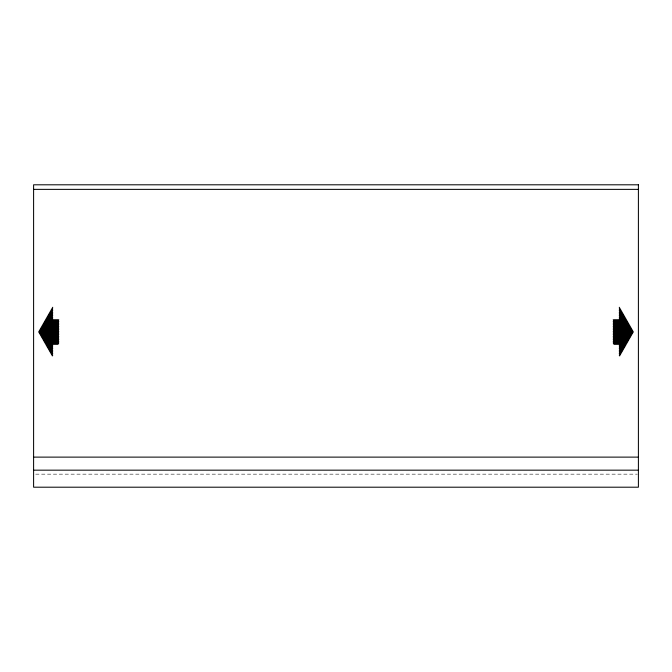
<?xml version="1.0" encoding="UTF-8"?>
<svg xmlns="http://www.w3.org/2000/svg" width="672" height="672" viewBox="0 0 672 672"><rect width="100%" height="100%" fill="white"/><g stroke="black" fill="none" stroke-linecap="round" stroke-linejoin="round"><path stroke-width="0.5" stroke-dasharray="3.36 2.52" d="M35.7 474.155L637.35 474.155"/><path stroke-width="1.01" d="M38.64 332.018L52.752 307.264M39.11 332.85L52.752 308.918M39.581 333.673L52.752 310.565M40.051 334.496L52.752 312.22M40.522 335.32L52.752 313.866M40.992 336.151L52.752 315.521M41.462 336.974L52.752 317.167M41.933 337.798L52.752 318.822M42.403 338.621L53.222 319.645M42.874 339.444L54.163 319.645M43.344 340.276L55.104 319.645M43.814 341.099L56.045 319.645M44.285 341.922L56.986 319.645M44.755 342.745L57.926 319.645M45.226 343.577L58.8 319.763M45.696 344.4L58.8 321.409M46.166 345.223L58.8 323.064M46.637 346.046L58.8 324.71M47.107 346.87L58.8 326.365M47.578 347.701L58.8 328.012M48.048 348.524L58.8 329.666M48.518 349.348L58.8 331.313M48.989 350.171L58.8 332.968M49.459 351.002L52.752 345.223M53.222 344.4L58.8 334.614M49.93 351.826L52.752 346.87M54.163 344.4L58.8 336.269M50.4 352.649L52.752 348.524M55.104 344.4L58.8 337.915M50.87 353.472L52.752 350.171M56.045 344.4L58.8 339.562M51.341 354.304L52.752 351.826M56.986 344.4L58.8 341.216M51.811 355.127L52.752 353.472M57.926 344.4L58.8 342.863M52.282 355.95L52.752 355.127M33.6 189.37L638.4 189.37M33.6 457.12L638.4 457.12M33.6 470.165L638.4 470.165M619.248 307.264L633.36 332.018M619.248 308.918L632.89 332.85M619.248 310.565L632.419 333.673M619.248 312.22L631.949 334.496M619.248 313.866L631.478 335.32M619.248 315.521L631.008 336.151M619.248 317.167L630.538 336.974M619.248 318.822L630.067 337.798M618.778 319.645L629.597 338.621M617.837 319.645L629.126 339.444M616.896 319.645L628.656 340.276M615.955 319.645L628.186 341.099M615.014 319.645L627.715 341.922M614.074 319.645L627.245 342.745M613.2 319.763L626.774 343.577M613.2 321.409L626.304 344.4M613.2 323.064L625.834 345.223M613.2 324.71L625.363 346.046M613.2 326.365L624.893 346.87M613.2 328.012L624.422 347.701M613.2 329.666L623.952 348.524M613.2 331.313L623.482 349.348M613.2 332.968L623.011 350.171M613.2 334.614L618.778 344.4M619.248 345.223L622.541 351.002M613.2 336.269L617.837 344.4M619.248 346.87L622.07 351.826M613.2 337.915L616.896 344.4M619.248 348.524L621.6 352.649M613.2 339.562L615.955 344.4M619.248 350.171L621.13 353.472M613.2 341.216L615.014 344.4M619.248 351.826L620.659 354.304M613.2 342.863L614.074 344.4M619.248 353.472L620.189 355.127M619.248 355.127L619.718 355.95M638.4 184.8L33.6 184.8L33.6 487.2L638.4 487.2L638.4 184.8"/></g></svg>
